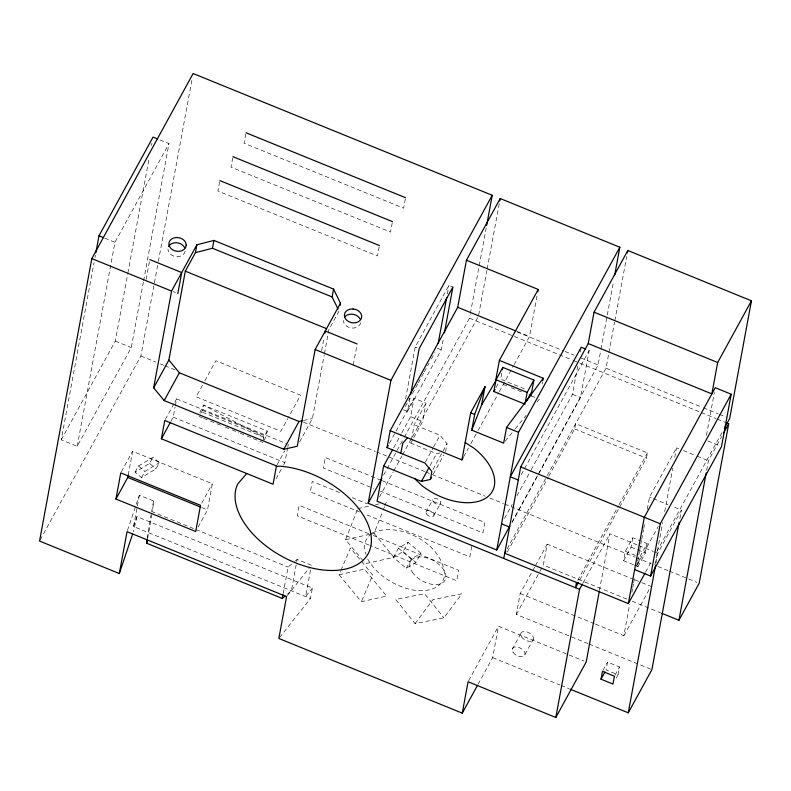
<?xml version="1.0" encoding="UTF-8"?>
<svg xmlns="http://www.w3.org/2000/svg" width="791" height="791" viewBox="0 0 791 791"><rect width="100%" height="100%" fill="white"/><g stroke="black" fill="none" stroke-linecap="round" stroke-linejoin="round"><path stroke-width="0.59" stroke-dasharray="3.96 2.97" d="M147.195 538.424L151.368 513.062M127.44 530.534L139.364 495.196L153.602 500.99L152.525 511.876L194.685 529.031M143.379 282.031L131.247 347.595L77.202 446.302L61.253 439.806L94.06 262.523M94.95 257.668L95.404 255.236M77.202 446.302L114.952 242.303L168.987 143.596L158.734 139.424M61.253 439.806L115.288 341.099L127.648 274.319M127.875 273.103L149.222 157.745M151.467 145.603L151.912 143.181M143.596 280.815L168.987 143.596M146.147 279.332L149.588 260.733M40.143 539.966L140.877 355.98L158.141 262.642M158.368 261.425L192.015 79.584M128.201 475.065L132.601 451.285L212.354 483.756L207.519 509.908L197.473 528.259M133.55 526.579L136.912 516.632L312.386 588.059L310.448 598.53L133.55 526.579L137.13 507.268M137.347 506.062L139.364 495.196M136.912 516.632L133.412 531.74M151.595 511.856L153.602 500.99M147.61 538.424L151.852 515.495M170.846 421.514L173.209 417.193L175.118 406.9M175.325 405.753L176.601 398.891L287.123 443.88M219.651 181.752L217.93 191.056L377.445 255.987L379.166 246.693M232.732 157.854L231.012 167.148L390.536 232.089L392.257 222.785M245.823 133.946L244.103 143.24L403.618 208.181L405.338 198.887M199.807 412.556L203.425 405.081L267.229 431.055L266.26 436.286L264.006 440.399M200.766 413.386L202.456 410.311L203.425 405.081L263.848 437.225L263.077 441.408M283.692 464.811L284.879 462.656L287.627 447.775M287.845 446.638L288.26 444.344M321.621 350.72L324.083 337.441M299.571 442.011L312.435 418.518L324.211 354.833M324.439 353.626L328.888 329.6L339.013 311.09L339.428 308.846M283.208 593.626L288.112 567.068L294.45 561.729M311.417 565.239L297.169 559.435L291.365 590.828L286.836 594.634M310.517 570.064L305.603 596.622L312.386 588.059M353.3 364.918L356.959 345.153M405.565 398.961L415.166 347.061L448.902 285.432L452.897 287.054M403.548 409.827L407.543 411.449L409.995 398.189M401.838 432.776L410.648 416.689L414.059 398.278L426.023 403.143L422.612 421.554L413.159 438.827M439.994 452.927L436.632 453.668L410.796 443.148L414.197 424.737L426.023 403.143M447.34 293.876L448.902 285.432M407.543 411.449L441.279 349.82L443.296 338.924M404.31 437.255L469.488 318.209L470.161 314.591M470.378 313.384L486.208 227.828M445.58 451.691L447.053 443.731L440.043 435.258L414.197 424.737M478.654 315.016L486.959 270.117M487.187 268.91L499.536 202.17M501.712 373.293L500.614 379.176L526.173 389.577M471.752 546.383L469.814 556.844L365.155 514.239M514.101 364.661L529.505 336.521L537.326 294.272M542.171 384.06L542.596 381.737M478.09 684.245L492.674 657.618L498.478 626.235L567.987 654.533M588.099 643.656L516.315 614.439L520.181 593.517L534.874 566.692M531.137 469.864L572.516 394.294L577.875 365.323M580.327 352.044L580.999 348.426M633.799 579.417L547.204 544.159L543.338 565.09L627.649 599.41M548.677 476.429L574.681 428.93L575.65 423.699L647.433 452.917L646.465 458.147L579.091 581.217M511.925 522.772L580.485 397.547L589.196 350.462L586.922 349.543M512.153 521.862L598.075 364.928L600.764 350.373M600.992 349.157L613.559 281.21M547.283 475.52L606.044 368.171L608.744 353.617M608.961 352.4L614.577 322.066M614.805 320.859L626.699 256.551M599.41 590.62L609.92 533.806L637.783 545.147M633.542 564.794L623.605 560.74L625.345 551.327L632.78 537.761L640.502 540.906M618.038 674.802L619.491 666.961L607.528 662.087L606.074 669.937L618.038 674.802L615.22 679.944M623.605 560.74L631.03 547.174L632.78 537.761M595.386 624.129L623.872 635.727L629.666 604.383M631.9 592.33L632.573 588.722M632.79 587.515L633.462 583.896M633.68 582.69L634.58 577.865M636.804 565.812L637.477 562.203M637.694 560.997L638.594 556.172M638.812 554.966L639.484 551.357M639.701 550.15L640.601 545.325M640.819 544.119L641.491 540.5M641.709 539.304L643.498 529.654M643.716 528.447L644.833 522.426M647.285 509.167L649.52 497.114L676.542 447.765L678.816 448.685M634.649 565.239L637.961 566.593L639.701 557.171L647.137 543.605L641.61 541.351M637.961 566.593L645.387 553.018L647.137 543.605M654.908 564.675L662.71 522.495M664.717 511.639L672.745 468.252M674.753 457.406L676.542 447.765M656.006 562.856L657.776 553.285L681.427 510.096L672.459 506.448M679.855 518.56L681.427 510.096M706.452 435.268L714.362 392.474M706.65 470.447L708.439 460.748L721.758 436.424M363.138 560.878L345.608 539.66L357.334 509.73M370.514 534.152L374.074 533.361L382.765 511.184M383.2 510.076L384.495 506.754M384.93 505.647L386.235 502.315M339.102 574.731L364.404 569.134L386.69 596.107L361.388 601.714L339.102 574.731L340.516 571.399M340.99 570.281L350.453 548.034L372.739 575.017L361.388 601.714M121.369 471.792L132.601 451.285M135.103 472.168L138.484 465.998L152.96 457.277L159.386 462.705L156.005 468.875L141.53 477.586L135.103 472.168L149.588 463.447L152.96 457.277M165.368 419.398L174.238 403.202M174.831 402.125L176.601 398.891M141.53 477.586L144.911 471.416L159.386 462.705M202.516 385.128L196.119 396.805L280.825 431.293L287.795 418.548M204.839 380.886L215.874 360.716L300.58 395.203L288.379 417.49M201.715 503.185L212.354 483.756M267.229 431.055L263.848 437.225L200.044 411.241M277.038 464.861L284.72 450.821M276.01 478.852L283.099 465.889M405.328 406.584L410.064 397.932M412.427 393.611L417.757 383.882M418.35 382.795L423.679 373.065M424.273 371.988L429.009 363.336M431.372 359.005L434.921 352.519M389.39 443.336L414.059 398.278M393.621 447.805L401.255 433.854M383.576 475.134L386.532 469.725M387.125 468.648L403.717 438.343M379.482 496.966L393.107 472.069M393.7 470.991L401.996 455.834M402.589 454.756L477.843 317.31M410.796 443.148L412.566 439.915M425.429 461.954L433.033 448.072M433.616 447.004L440.043 435.258M430.205 465.415L436.632 453.668M433.023 469.36L447.053 443.731M433.31 474.106L443.83 454.884M393.394 557.447L398.466 548.193L408.116 542.389L420.96 553.245L415.898 562.5L406.238 568.304L393.394 557.447L403.054 551.643L408.116 542.389M425.983 512.093L432.746 499.754M496.115 387.402L498.933 382.261M463.734 456.654L468.48 448.003M470.843 443.672L477.369 431.767M477.952 430.68L498.696 392.801M499.289 391.723L513.507 365.749M433.962 515.346L440.716 503.007M406.238 568.304L411.31 559.049L420.96 553.245M521.229 474.62L589.196 350.462M504.539 518.451L512.222 504.411M516.958 495.779L530.553 470.942M507.09 548.924L546.69 476.597M507.308 551.999L548.084 477.507M468.668 680.685L498.478 626.235M535.458 565.624L547.204 544.159M516.315 614.439L539.225 572.595M539.808 571.527L542.161 567.236M512.232 649.233L520.676 633.809M524.997 654.434L533.441 639.009M577.687 580.307L618.473 505.815M619.066 504.737L647.433 452.917M583.036 582.918L609.92 533.806M637.002 565.258L658.28 526.391M645.535 572.19L651.458 561.363M656.797 551.624L722.569 431.49M603.019 670.313L607.528 662.087M623.872 635.727L649.718 588.524M614.983 675.188L619.491 666.961M415.038 623.605L432.954 599.618L461.835 593.823L443.919 617.811L415.038 623.605L395.708 599.519L424.589 593.725L443.919 617.811M287.321 595.663L309.152 568.086M279.579 637.506L310.448 598.53M505.212 441.22L514.526 429.75M515.307 428.791L526.173 415.413M537.04 402.036L539.373 399.168M371.641 533.589C364.859 537.929 362.911 547.273 366.035 554.432M295.359 560.967L297.169 559.435M372.502 532.808C400.157 520.854 444.621 544.702 444.542 576.224C440.923 590.976 422.582 592.36 410.262 589.463C392.959 585.063 376.615 574.711 367.647 558.97M303.487 420.505L312.435 418.518M357.769 508.623L369.634 505.993M375.557 504.678L379.116 503.897M345.608 539.66L369.328 534.409M516.978 331.419L529.505 336.521M517.176 331.993L563.884 351.016M565.031 351.481L574.147 355.189M580.98 357.967L598.075 364.928M606.044 368.171L702.2 407.316M703.347 407.79L718.228 413.841M719.375 414.306L726.237 417.104M469.488 318.209L572.259 360.043M573.406 360.508L700.154 412.111M701.301 412.576L716.142 418.617M717.289 419.082L725.278 422.345M707.846 440.953L719.237 445.59M572.516 394.294L580.485 397.547M437.294 348.198L441.279 349.82M683.375 450.544L695.912 455.646M697.049 456.11L708.439 460.748M415.166 347.061L417.154 347.872M503.383 384.515L506.754 385.889M511.253 387.728L522.505 392.306M531.503 395.965L534.874 397.339M574.681 428.93L646.465 458.147M104.699 238.131L114.952 242.303M173.278 291.622L175.553 292.551M649.52 497.114L651.181 497.786M653.425 498.706L667.98 504.628M410.648 416.689L422.612 421.554M638.891 545.592L653.336 551.475M654.444 551.93L657.776 553.285M631.03 547.174L636.557 549.419M637.665 549.874L645.387 553.018M115.288 341.099L131.247 347.595M625.345 551.327L637.497 556.271M140.877 355.98L155.748 362.041M160.326 363.9L163.757 365.294M164.894 365.758L175.197 369.951M303.329 422.117L375.409 451.463M376.556 451.928L424.609 471.485M425.756 471.95L485.239 496.175M489.817 498.033L503.551 503.63M504.698 504.094L635.124 557.19M636.261 557.655L651.141 563.706M658.003 566.504L668.296 570.697M669.443 571.161L696.901 582.334M634.936 579.882L640.641 582.196M641.778 582.66L650.894 586.378M381.153 480.266L325.319 457.544L323.381 468.005L373.579 488.433M382.29 480.73L484.843 522.475L482.905 532.936L380.422 491.221M202.456 410.311L266.26 436.286M199.075 416.471L202.496 417.866M203.633 418.33L209.328 420.654M210.475 421.119L221.866 425.756M225.287 427.14L230.982 429.464M232.119 429.928L238.951 432.707M240.098 433.171L245.793 435.495M246.93 435.96L262.889 442.456M632.207 601.269L660.693 612.867M173.209 417.193L284.879 462.656M339.576 492.575L312.227 481.442L310.299 491.903L359.44 511.915M352.114 497.677L366.925 503.709M520.181 593.517L594.249 623.664M368.646 533.648L299.146 505.35L297.208 515.811L369.239 545.137M373.204 535.497L458.661 570.291L456.723 580.752L370.376 545.592M589.236 644.121L650.766 669.176M569.125 654.997L583.936 661.029M201.824 507.585L207.519 509.908M195.822 529.495L288.112 567.068M492.674 657.618L559.899 684.986M561.037 685.451L569.016 688.694M403.054 551.643L415.898 562.5M398.466 548.193L411.31 559.049M149.588 463.447L156.005 468.875M138.484 465.998L144.911 471.416M374.074 533.361L393.888 557.339L365.422 563.647L363.9 561.798M185.183 251.241A8.711 6.901 10.5 0 1 175.978 256.591A8.711 6.901 10.5 0 1 167.939 249.066M360.656 322.669A8.711 6.901 10.5 0 1 351.441 328.018A8.711 6.901 10.5 0 1 343.413 320.493M412.269 572.12A19.607 11.578 28.7 0 0 443.573 582.018A19.607 11.578 28.7 0 0 427.654 558.139A19.607 11.578 28.7 0 0 412.269 572.12M433.27 501.682A4.36 2.571 28.7 0 0 440.231 503.887A4.36 2.571 28.7 0 0 436.691 498.577A4.36 2.571 28.7 0 0 433.27 501.682M426.517 514.021A4.36 2.571 28.7 0 0 433.478 516.216A4.36 2.571 28.7 0 0 429.938 510.917A4.36 2.571 28.7 0 0 426.517 514.021M513.082 652.318A6.971 4.113 28.7 0 0 524.215 655.838A6.971 4.113 28.7 0 0 518.55 647.345A6.971 4.113 28.7 0 0 513.082 652.318M521.526 636.893A6.971 4.113 28.7 0 0 532.659 640.413A6.971 4.113 28.7 0 0 526.994 631.92A6.971 4.113 28.7 0 0 521.526 636.893"/><path stroke-width="1.19" d="M285.027 596.167L282.308 598.451L146.721 543.259L147.077 539.63M486.653 225.415L492.229 195.288L193.133 73.523L91.815 258.598L39.55 541.054L119.312 573.524L132.621 534.054M95.849 252.813L98.994 235.807L153.039 137.11L157.597 138.959M115.941 499.032L120.776 472.88L200.538 505.35L195.703 531.503L115.941 499.032L127.756 477.438L128.201 475.065M119.312 573.524L127.054 531.681L286.569 596.612L278.827 638.466L462.27 713.146L477.507 685.322M340.466 303.24L315.134 349.513L297.238 446.282L283.821 449.258L164.182 400.553L153.662 387.837L171.568 291.068L196.9 244.795L213.936 240.415L333.575 289.12L340.466 303.24L340.051 305.484M177.837 293.481L181.703 272.559L149.796 259.567M153.662 387.837L168.869 360.073L185.321 271.155L195.446 252.645L196.9 244.795M161.394 438.787L164.775 420.476L276.445 465.939L273.053 484.24L161.394 438.787L170.253 422.592M146.721 543.259L147.393 539.63M195.446 252.645L212.482 248.265L213.936 240.415M324.883 333.1L325.269 331.004L357.176 343.996M337.955 308.915L332.121 296.961L333.575 289.12M282.308 598.451L282.98 594.832M462.27 713.146L468.084 681.753L555.816 717.477L579.526 589.325L368.161 503.274L390.912 380.352L492.229 195.288M392.445 449.95L383.635 466.037L377.109 501.296L496.748 550.002L509.78 526.193M383.635 466.037L421.435 481.432L430.383 479.445L431.856 471.495L424.846 463.022L387.036 447.627L390.171 430.68L457.722 307.304L466.433 260.219L500.209 198.531L619.847 247.237L614.686 275.149M410.658 394.571L419.151 348.683L452.897 287.054L444.413 332.892M438.184 343.373L446.668 297.505M499.764 200.963L500.209 198.531M390.171 430.68L461.954 459.907L470.665 412.823L485.021 386.611L481.64 404.913L471.752 430.146L503.659 443.128L506.556 427.437L543.249 378.246L499.378 360.389L538.216 289.447L466.433 260.219M471.752 430.146L474.659 414.454L485.021 386.611M499.378 360.389L495.502 381.311L481.64 404.913M524.967 404.181L493.861 391.515L496.036 379.749L502.799 367.41L533.905 380.066L531.72 391.842L526.658 401.096M502.364 369.763L502.799 367.41M537.771 291.859L538.216 289.447M496.748 550.002L518.52 432.311L619.847 247.237M525.184 403.005L527.142 392.405L533.905 380.066M503.758 558.476L520.696 466.937L588.237 343.561L594.051 312.178L627.827 250.49L751.45 300.817L729.678 418.508L724.338 428.247M542.814 380.57L543.249 378.246M627.372 252.912L627.827 250.49M576.51 582.473L575.541 587.703L578.498 582.305M599.192 591.836L586.21 661.948L555.816 717.477M601.002 679.192L602.455 671.341L614.419 676.216L612.966 684.057L601.002 679.192L604.947 671.994M505.904 551.09L504.727 553.245L628.351 603.573L644.319 517.265L715.242 387.719L731.2 394.215L721.521 446.52L650.597 576.066L634.639 569.569M650.597 576.066L660.267 523.761L731.2 394.215M570.153 689.159L628.262 712.82L655.571 565.249M679.182 522.189L651.903 669.641L628.262 712.82M751.45 300.817L717.674 362.505L711.87 393.888L588.237 343.561M661.83 613.322L678.925 620.282L706.195 472.87M726.425 422.809L728.709 423.739L699.185 583.274L678.925 620.282M400.8 453.223L402.738 443.316L407.503 437.73M164.182 400.553L179.379 372.788L168.869 360.073M283.821 449.258L299.018 421.494L302.37 420.753M387.036 447.627L388.213 445.481M368.161 503.274L381.796 478.387M421.435 481.432L429.038 467.55M430.383 479.445L431.55 477.309M493.861 391.515L494.988 389.459M461.954 459.907L463.14 457.742M579.526 589.325L582.453 583.985M628.351 603.573L644.942 573.267M723.498 433.25L728.709 423.739M246.673 473.502L237.676 484.092A73.959 43.673 28.7 0 0 298.573 564.013A73.959 43.673 28.7 0 0 370.732 533.371A73.959 43.673 28.7 0 0 279.826 466.196L276.356 466.413M246.041 132.779L405.556 197.72M232.95 156.687L392.465 221.628M594.051 312.178L717.674 362.505M219.858 180.595L379.383 245.526M585.785 349.078L581.227 347.219L510.294 476.765L518.273 480.018M457.722 307.304L515.831 330.954M212.482 248.265L332.121 296.961M496.036 379.749L527.142 392.405M529.248 395.045L531.503 395.965M98.994 235.807L103.552 237.666M185.321 271.155L326.604 328.67M91.815 258.598L171.568 291.068M315.134 349.513L390.912 380.352M470.665 412.823L474.659 414.454M506.556 427.437L518.52 432.311M520.696 466.937L660.267 523.761M179.379 372.788L299.018 421.494M501.583 523.85L509.562 527.093M127.756 477.438L200.687 507.12M465.177 442.525L473.977 448.21A50.851 30.028 28.7 0 1 486.712 497.539A50.851 30.028 28.7 0 1 421.662 485.387L414.771 478.713M168.631 246.456A8.711 6.901 10.5 0 1 176.67 242.758A8.711 6.901 10.5 0 1 184.629 247.642M344.609 317.122A8.711 6.901 10.5 0 1 352.707 314.254A8.711 6.901 10.5 0 1 360.103 319.07M186.231 245.111L185.549 247.721C183.156 251.459 178.104 252.111 174.198 250.638A8.711 6.901 10.5 0 1 171.499 239.109A8.711 6.901 10.5 0 1 185.598 242.402L186.231 245.111M353.112 308.965L349.79 309.251A8.711 6.901 10.5 0 0 346.873 320.365A8.711 6.901 10.5 0 0 361.022 319.149A8.711 6.901 10.5 0 0 353.112 308.965"/></g></svg>
